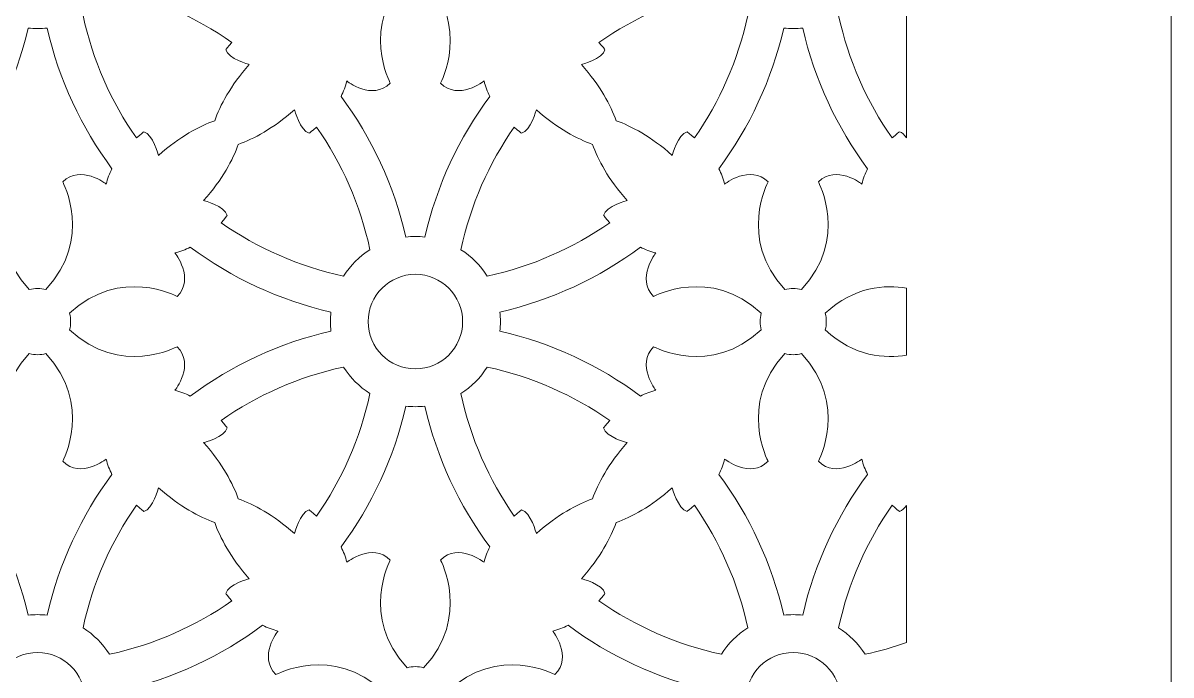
# Model space of a CAD drawing. Header units: centimetres. Extents: x -9.3 to 7.4, y -14.2 to 13.8.
# Drawn here: x 3.505 to 7.376, y 6.289 to 8.485 of the extents above; entities that cross this region are included whole.
import ezdxf

# ---------------------------------------------------------------- set-up
doc = ezdxf.new("R2010")
doc.units = ezdxf.units.CM
doc.header["$MEASUREMENT"] = 0
doc.layers.add('layer 1', color=7, linetype='Continuous')

msp = doc.modelspace()

# ---------------------------------------------------------------- linework, layer by layer
at = {"layer": 'layer 1', "color": 242, "lineweight": 9}
for points, knots in [([(7.37552, 13.84713), (4.82831, 13.84713), (2.28109, 13.84713), (-0.26612, 13.84713), (-0.26612, 13.84713), (-0.26612, 5.33379), (-0.26612, -3.17955), (-0.26612, -11.69289), (-0.26612, -11.69289), (-0.26609, -11.69289), (-0.26607, -11.69289), (-0.26605, -11.69289), (-0.26605, -11.69289), (-0.26605, -12.51932), (-0.26605, -13.34575), (-0.26605, -14.17218), (-0.26605, -14.17218), (0.03112, -14.17218), (0.32829, -14.17218), (0.62547, -14.17218), (0.62547, -14.17218), (0.62547, -14.04482), (0.62547, -13.91746), (0.62547, -13.79009), (0.62547, -13.79009), (0.93981, -13.79009), (1.25416, -13.79009), (1.56851, -13.79009), (1.56851, -13.79009), (1.56851, -13.54122), (1.56851, -13.29235), (1.56851, -13.04347), (1.56851, -13.04347), (1.69568, -13.04094), (1.82285, -13.0384), (1.95002, -13.03586), (1.95002, -13.03586), (1.97261, -13.10026), (2.0022, -13.1561), (2.05134, -13.20539), (2.05134, -13.20539), (2.09946, -13.25366), (2.14918, -13.28349), (2.20758, -13.29707), (2.20758, -13.29707), (2.28487, -13.31504), (2.3665, -13.30722), (2.42855, -13.25309), (2.42855, -13.25309), (2.48859, -13.20069), (2.52323, -13.11678), (2.53568, -13.03673), (2.53568, -13.03673), (2.57121, -13.04032), (2.60143, -13.03949), (2.62993, -13.03541), (2.62993, -13.03541), (2.77215, -13.01506), (2.83933, -12.92507), (2.85133, -12.78937), (2.85133, -12.78937), (2.85428, -12.75611), (2.85193, -12.72328), (2.84137, -12.69438), (2.84137, -12.69438), (2.84361, -12.69494), (2.84584, -12.6955), (2.84807, -12.69605), (2.84807, -12.69605), (2.89827, -12.71341), (2.94845, -12.73076), (2.99864, -12.74811), (2.99864, -12.74811), (3.02875, -13.05564), (3.26623, -13.29507), (3.55473, -13.29507), (3.55473, -13.29507), (3.84323, -13.29507), (4.08071, -13.05564), (4.11083, -12.74811), (4.11083, -12.74811), (4.16101, -12.73076), (4.2112, -12.71341), (4.26138, -12.69605), (4.26138, -12.69605), (4.26362, -12.6955), (4.26586, -12.69494), (4.26808, -12.69438), (4.26808, -12.69438), (4.25752, -12.72328), (4.25518, -12.75611), (4.25812, -12.78937), (4.25812, -12.78937), (4.27013, -12.92507), (4.33731, -13.01506), (4.47953, -13.03541), (4.47953, -13.03541), (4.50803, -13.03949), (4.53825, -13.04032), (4.57378, -13.03673), (4.57378, -13.03673), (4.58622, -13.11678), (4.62087, -13.20069), (4.68092, -13.25309), (4.68092, -13.25309), (4.74297, -13.30722), (4.82459, -13.31504), (4.90189, -13.29707), (4.90189, -13.29707), (4.96028, -13.28349), (5.01001, -13.25366), (5.05812, -13.20539), (5.05812, -13.20539), (5.10726, -13.1561), (5.13685, -13.10026), (5.15944, -13.03586), (5.15944, -13.03586), (5.28661, -13.0384), (5.41378, -13.04094), (5.54095, -13.04347), (5.54095, -13.04347), (5.54095, -13.29235), (5.54095, -13.54122), (5.54095, -13.79009), (5.54095, -13.79009), (5.8553, -13.79009), (6.16965, -13.79009), (6.48399, -13.79009), (6.48399, -13.79009), (6.48399, -13.91746), (6.48399, -14.04482), (6.48399, -14.17218), (6.48399, -14.17218), (6.78116, -14.17218), (7.07834, -14.17218), (7.37552, -14.17218), (7.37552, -14.17218), (7.37552, -13.34575), (7.37552, -12.51932), (7.37552, -11.69289), (7.37552, -11.69289), (7.37552, -3.17955), (7.37552, 5.33379), (7.37552, 13.84713)], [0, 0, 0, 0, 0.027027, 0.027027, 0.027027, 0.027027, 0.0540541, 0.0540541, 0.0540541, 0.0540541, 0.0810811, 0.0810811, 0.0810811, 0.0810811, 0.1081081, 0.1081081, 0.1081081, 0.1081081, 0.1351351, 0.1351351, 0.1351351, 0.1351351, 0.1621622, 0.1621622, 0.1621622, 0.1621622, 0.1891892, 0.1891892, 0.1891892, 0.1891892, 0.2162162, 0.2162162, 0.2162162, 0.2162162, 0.2432432, 0.2432432, 0.2432432, 0.2432432, 0.2702703, 0.2702703, 0.2702703, 0.2702703, 0.2972973, 0.2972973, 0.2972973, 0.2972973, 0.3243243, 0.3243243, 0.3243243, 0.3243243, 0.3513514, 0.3513514, 0.3513514, 0.3513514, 0.3783784, 0.3783784, 0.3783784, 0.3783784, 0.4054054, 0.4054054, 0.4054054, 0.4054054, 0.4324324, 0.4324324, 0.4324324, 0.4324324, 0.4594595, 0.4594595, 0.4594595, 0.4594595, 0.4864865, 0.4864865, 0.4864865, 0.4864865, 0.5135135, 0.5135135, 0.5135135, 0.5135135, 0.5405405, 0.5405405, 0.5405405, 0.5405405, 0.5675676, 0.5675676, 0.5675676, 0.5675676, 0.5945946, 0.5945946, 0.5945946, 0.5945946, 0.6216216, 0.6216216, 0.6216216, 0.6216216, 0.6486486, 0.6486486, 0.6486486, 0.6486486, 0.6756757, 0.6756757, 0.6756757, 0.6756757, 0.7027027, 0.7027027, 0.7027027, 0.7027027, 0.7297297, 0.7297297, 0.7297297, 0.7297297, 0.7567568, 0.7567568, 0.7567568, 0.7567568, 0.7837838, 0.7837838, 0.7837838, 0.7837838, 0.8108108, 0.8108108, 0.8108108, 0.8108108, 0.8378378, 0.8378378, 0.8378378, 0.8378378, 0.8648649, 0.8648649, 0.8648649, 0.8648649, 0.8918919, 0.8918919, 0.8918919, 0.8918919, 0.9189189, 0.9189189, 0.9189189, 0.9189189, 0.9459459, 0.9459459, 0.9459459, 0.9459459, 1, 1, 1, 1]), ([(5.07911, 8.23783), (4.97584, 8.09891), (4.90019, 7.9382), (4.86035, 7.76387), (4.86035, 7.76387), (4.84983, 7.76505), (4.83914, 7.76567), (4.8283, 7.76567), (4.8283, 7.76567), (4.81747, 7.76567), (4.80678, 7.76505), (4.79626, 7.76387), (4.79626, 7.76387), (4.75642, 7.9382), (4.68077, 8.09889), (4.57752, 8.23783), (4.57752, 8.23783), (4.58585, 8.25405), (4.59271, 8.27137), (4.597, 8.28953), (4.597, 8.28953), (4.597, 8.28953), (4.68315, 8.22172), (4.7436, 8.2822), (4.7436, 8.2822), (4.7436, 8.2822), (4.64017, 8.47344), (4.80043, 8.64474), (4.80043, 8.64474), (4.81871, 8.64005), (4.8379, 8.64002), (4.85617, 8.64471), (4.85617, 8.64471), (5.01641, 8.47341), (4.91299, 8.2822), (4.91299, 8.2822), (4.91299, 8.2822), (4.97346, 8.22172), (5.0596, 8.28953), (5.0596, 8.28953), (5.0596, 8.28953), (5.06389, 8.27138), (5.07076, 8.25405), (5.07911, 8.23783)], [0, 0, 0, 0, 0.0833333, 0.0833333, 0.0833333, 0.0833333, 0.1666667, 0.1666667, 0.1666667, 0.1666667, 0.25, 0.25, 0.25, 0.25, 0.3333333, 0.3333333, 0.3333333, 0.3333333, 0.4166667, 0.4166667, 0.4166667, 0.4166667, 0.5, 0.5, 0.5, 0.5, 0.5833333, 0.5833333, 0.5833333, 0.5833333, 0.6666667, 0.6666667, 0.6666667, 0.6666667, 0.75, 0.75, 0.75, 0.75, 0.8333333, 0.8333333, 0.8333333, 0.8333333, 1, 1, 1, 1]), ([(4.2098, 8.41959), (4.08748, 8.50497), (3.94771, 8.56709), (3.79691, 8.59956), (3.79691, 8.59956), (3.77418, 8.5637), (3.74371, 8.53324), (3.70787, 8.51051), (3.70787, 8.51051), (3.74032, 8.35972), (3.80244, 8.21995), (3.88782, 8.09761), (3.88782, 8.09761), (3.90238, 8.11083), (3.91245, 8.11821), (3.91245, 8.11821), (3.91245, 8.11821), (3.94361, 8.11088), (3.96237, 8.03895), (3.96237, 8.03895), (3.96237, 8.03895), (4.03444, 8.10301), (4.1007, 8.13735), (4.15166, 8.15575), (4.15166, 8.15575), (4.17006, 8.20671), (4.20439, 8.27297), (4.26844, 8.34504), (4.26844, 8.34504), (4.26844, 8.34504), (4.19653, 8.3638), (4.1892, 8.39496), (4.1892, 8.39496), (4.1892, 8.39496), (4.19658, 8.40504), (4.2098, 8.41959)], [0, 0, 0, 0, 0.1, 0.1, 0.1, 0.1, 0.2, 0.2, 0.2, 0.2, 0.3, 0.3, 0.3, 0.3, 0.4, 0.4, 0.4, 0.4, 0.5, 0.5, 0.5, 0.5, 0.6, 0.6, 0.6, 0.6, 0.7, 0.7, 0.7, 0.7, 0.8, 0.8, 0.8, 0.8, 1, 1, 1, 1]), ([(5.44682, 8.41959), (5.56914, 8.50497), (5.70892, 8.56709), (5.85969, 8.59956), (5.85969, 8.59956), (5.88242, 8.5637), (5.9129, 8.53324), (5.94874, 8.51051), (5.94874, 8.51051), (5.91628, 8.35971), (5.85417, 8.21995), (5.76879, 8.09761), (5.76879, 8.09761), (5.75422, 8.11083), (5.74416, 8.11821), (5.74416, 8.11821), (5.74416, 8.11821), (5.71301, 8.11088), (5.69422, 8.03895), (5.69422, 8.03895), (5.69422, 8.03895), (5.62217, 8.10301), (5.55592, 8.13735), (5.50497, 8.15575), (5.50497, 8.15575), (5.48656, 8.20671), (5.45221, 8.27297), (5.38816, 8.34504), (5.38816, 8.34504), (5.38816, 8.34504), (5.46009, 8.3638), (5.46742, 8.39496), (5.46742, 8.39496), (5.46742, 8.39496), (5.46004, 8.40504), (5.44682, 8.41959)], [0, 0, 0, 0, 0.1, 0.1, 0.1, 0.1, 0.2, 0.2, 0.2, 0.2, 0.3, 0.3, 0.3, 0.3, 0.4, 0.4, 0.4, 0.4, 0.5, 0.5, 0.5, 0.5, 0.6, 0.6, 0.6, 0.6, 0.7, 0.7, 0.7, 0.7, 0.8, 0.8, 0.8, 0.8, 1, 1, 1, 1]), ([(6.484, 8.09815), (6.484, 8.2521), (6.484, 8.40602), (6.484, 8.55994), (6.484, 8.55994), (6.43861, 8.57599), (6.39191, 8.58926), (6.34412, 8.59956), (6.34412, 8.59956), (6.32141, 8.5637), (6.29094, 8.53324), (6.25508, 8.51051), (6.25508, 8.51051), (6.28753, 8.35972), (6.34966, 8.21995), (6.43504, 8.09761), (6.43504, 8.09761), (6.4496, 8.11083), (6.45966, 8.11821), (6.45966, 8.11821), (6.45966, 8.11821), (6.46892, 8.11604), (6.4771, 8.10816), (6.484, 8.09815)], [0, 0, 0, 0, 0.1428571, 0.1428571, 0.1428571, 0.1428571, 0.2857143, 0.2857143, 0.2857143, 0.2857143, 0.4285714, 0.4285714, 0.4285714, 0.4285714, 0.5714286, 0.5714286, 0.5714286, 0.5714286, 0.7142857, 0.7142857, 0.7142857, 0.7142857, 1, 1, 1, 1]), ([(3.30389, 7.99398), (3.40714, 8.13294), (3.48278, 8.29361), (3.52263, 8.46795), (3.52263, 8.46795), (3.53315, 8.46676), (3.54385, 8.46614), (3.55469, 8.46614), (3.55469, 8.46614), (3.56554, 8.46614), (3.57624, 8.46676), (3.58678, 8.46795), (3.58678, 8.46795), (3.62661, 8.29362), (3.70227, 8.13294), (3.80551, 7.99398), (3.80551, 7.99398), (3.79716, 7.97777), (3.7903, 7.96044), (3.786, 7.94228), (3.786, 7.94228), (3.786, 7.94228), (3.69986, 8.01009), (3.63939, 7.9496), (3.63939, 7.9496), (3.63939, 7.9496), (3.74283, 7.7584), (3.58258, 7.58706), (3.58258, 7.58706), (3.56431, 7.59176), (3.54511, 7.59176), (3.52684, 7.58707), (3.52684, 7.58707), (3.36657, 7.75838), (3.47003, 7.9496), (3.47003, 7.9496), (3.47003, 7.9496), (3.40954, 8.01009), (3.32341, 7.94228), (3.32341, 7.94228), (3.32341, 7.94228), (3.31911, 7.96044), (3.31224, 7.97777), (3.30389, 7.99398)], [0, 0, 0, 0, 0.0833333, 0.0833333, 0.0833333, 0.0833333, 0.1666667, 0.1666667, 0.1666667, 0.1666667, 0.25, 0.25, 0.25, 0.25, 0.3333333, 0.3333333, 0.3333333, 0.3333333, 0.4166667, 0.4166667, 0.4166667, 0.4166667, 0.5, 0.5, 0.5, 0.5, 0.5833333, 0.5833333, 0.5833333, 0.5833333, 0.6666667, 0.6666667, 0.6666667, 0.6666667, 0.75, 0.75, 0.75, 0.75, 0.8333333, 0.8333333, 0.8333333, 0.8333333, 1, 1, 1, 1]), ([(6.35272, 7.99398), (6.24947, 8.13294), (6.17382, 8.29362), (6.13399, 8.46795), (6.13399, 8.46795), (6.12344, 8.46676), (6.11276, 8.46614), (6.10192, 8.46614), (6.10192, 8.46614), (6.09106, 8.46614), (6.08037, 8.46676), (6.06983, 8.46795), (6.06983, 8.46795), (6.03, 8.29361), (5.95434, 8.13294), (5.8511, 7.99398), (5.8511, 7.99398), (5.85946, 7.97777), (5.86631, 7.96044), (5.87061, 7.94228), (5.87061, 7.94228), (5.87061, 7.94228), (5.95675, 8.01009), (6.01723, 7.9496), (6.01723, 7.9496), (6.01723, 7.9496), (5.91378, 7.75838), (6.07406, 7.58707), (6.07406, 7.58707), (6.09231, 7.59176), (6.11152, 7.59176), (6.12978, 7.58706), (6.12978, 7.58706), (6.29004, 7.7584), (6.18659, 7.9496), (6.18659, 7.9496), (6.18659, 7.9496), (6.24707, 8.01009), (6.3332, 7.94228), (6.3332, 7.94228), (6.3332, 7.94228), (6.3375, 7.96044), (6.34437, 7.97777), (6.35272, 7.99398)], [0, 0, 0, 0, 0.0833333, 0.0833333, 0.0833333, 0.0833333, 0.1666667, 0.1666667, 0.1666667, 0.1666667, 0.25, 0.25, 0.25, 0.25, 0.3333333, 0.3333333, 0.3333333, 0.3333333, 0.4166667, 0.4166667, 0.4166667, 0.4166667, 0.5, 0.5, 0.5, 0.5, 0.5833333, 0.5833333, 0.5833333, 0.5833333, 0.6666667, 0.6666667, 0.6666667, 0.6666667, 0.75, 0.75, 0.75, 0.75, 0.8333333, 0.8333333, 0.8333333, 0.8333333, 1, 1, 1, 1]), ([(4.5861, 7.63225), (4.60883, 7.66811), (4.6393, 7.6986), (4.67517, 7.72132), (4.67517, 7.72132), (4.6427, 7.87212), (4.58058, 8.01188), (4.4952, 8.1342), (4.4952, 8.1342), (4.48063, 8.12099), (4.47056, 8.1136), (4.47056, 8.1136), (4.47056, 8.1136), (4.4394, 8.12093), (4.42064, 8.19285), (4.42064, 8.19285), (4.42064, 8.19285), (4.34857, 8.12881), (4.28231, 8.09445), (4.23137, 8.07604), (4.23137, 8.07604), (4.21295, 8.02509), (4.1786, 7.95884), (4.11455, 7.88679), (4.11455, 7.88679), (4.11455, 7.88679), (4.18648, 7.86801), (4.19381, 7.83685), (4.19381, 7.83685), (4.19381, 7.83685), (4.18643, 7.82679), (4.17321, 7.81222), (4.17321, 7.81222), (4.29554, 7.72684), (4.43531, 7.66471), (4.5861, 7.63225)], [0, 0, 0, 0, 0.1, 0.1, 0.1, 0.1, 0.2, 0.2, 0.2, 0.2, 0.3, 0.3, 0.3, 0.3, 0.4, 0.4, 0.4, 0.4, 0.5, 0.5, 0.5, 0.5, 0.6, 0.6, 0.6, 0.6, 0.7, 0.7, 0.7, 0.7, 0.8, 0.8, 0.8, 0.8, 1, 1, 1, 1]), ([(5.07052, 7.63225), (5.04778, 7.66811), (5.01731, 7.6986), (4.98145, 7.72132), (4.98145, 7.72132), (5.01391, 7.87212), (5.07604, 8.01188), (5.16142, 8.1342), (5.16142, 8.1342), (5.17597, 8.12097), (5.18605, 8.1136), (5.18605, 8.1136), (5.18605, 8.1136), (5.21721, 8.12093), (5.23599, 8.19285), (5.23599, 8.19285), (5.23599, 8.19285), (5.30804, 8.12881), (5.3743, 8.09445), (5.42526, 8.07604), (5.42526, 8.07604), (5.44367, 8.02509), (5.478, 7.95884), (5.54205, 7.88679), (5.54205, 7.88679), (5.54205, 7.88679), (5.47013, 7.86801), (5.4628, 7.83685), (5.4628, 7.83685), (5.4628, 7.83685), (5.47017, 7.82679), (5.4834, 7.81222), (5.4834, 7.81222), (5.36107, 7.72684), (5.2213, 7.66471), (5.07052, 7.63225)], [0, 0, 0, 0, 0.1, 0.1, 0.1, 0.1, 0.2, 0.2, 0.2, 0.2, 0.3, 0.3, 0.3, 0.3, 0.4, 0.4, 0.4, 0.4, 0.5, 0.5, 0.5, 0.5, 0.6, 0.6, 0.6, 0.6, 0.7, 0.7, 0.7, 0.7, 0.8, 0.8, 0.8, 0.8, 1, 1, 1, 1]), ([(4.06958, 7.72992), (4.20852, 7.62665), (4.36921, 7.55099), (4.54354, 7.51116), (4.54354, 7.51116), (4.54236, 7.50063), (4.54174, 7.48993), (4.54174, 7.47911), (4.54174, 7.47911), (4.54174, 7.46827), (4.54236, 7.45757), (4.54354, 7.44705), (4.54354, 7.44705), (4.36921, 7.40721), (4.20852, 7.33156), (4.06958, 7.22829), (4.06958, 7.22829), (4.05338, 7.23664), (4.03604, 7.24351), (4.01788, 7.24781), (4.01788, 7.24781), (4.01788, 7.24781), (4.08567, 7.33394), (4.0252, 7.39442), (4.0252, 7.39442), (4.0252, 7.39442), (3.83399, 7.29097), (3.66267, 7.45124), (3.66267, 7.45124), (3.66736, 7.4695), (3.66737, 7.4887), (3.66269, 7.50696), (3.66269, 7.50696), (3.83399, 7.66723), (4.0252, 7.56379), (4.0252, 7.56379), (4.0252, 7.56379), (4.08567, 7.62426), (4.01788, 7.7104), (4.01788, 7.7104), (4.01788, 7.7104), (4.03604, 7.7147), (4.05338, 7.72155), (4.06958, 7.72992)], [0, 0, 0, 0, 0.0833333, 0.0833333, 0.0833333, 0.0833333, 0.1666667, 0.1666667, 0.1666667, 0.1666667, 0.25, 0.25, 0.25, 0.25, 0.3333333, 0.3333333, 0.3333333, 0.3333333, 0.4166667, 0.4166667, 0.4166667, 0.4166667, 0.5, 0.5, 0.5, 0.5, 0.5833333, 0.5833333, 0.5833333, 0.5833333, 0.6666667, 0.6666667, 0.6666667, 0.6666667, 0.75, 0.75, 0.75, 0.75, 0.8333333, 0.8333333, 0.8333333, 0.8333333, 1, 1, 1, 1]), ([(5.58703, 7.72992), (5.44809, 7.62665), (5.2874, 7.55099), (5.11306, 7.51116), (5.11306, 7.51116), (5.11425, 7.50063), (5.11487, 7.48993), (5.11487, 7.47911), (5.11487, 7.47911), (5.11487, 7.46827), (5.11425, 7.45757), (5.11306, 7.44705), (5.11306, 7.44705), (5.2874, 7.40721), (5.44808, 7.33156), (5.58703, 7.22829), (5.58703, 7.22829), (5.60324, 7.23664), (5.62057, 7.24351), (5.63873, 7.24781), (5.63873, 7.24781), (5.63873, 7.24781), (5.57093, 7.33394), (5.63141, 7.39443), (5.63141, 7.39443), (5.63141, 7.39443), (5.82263, 7.29097), (5.99395, 7.45124), (5.99395, 7.45124), (5.98925, 7.4695), (5.98926, 7.48872), (5.99395, 7.50698), (5.99395, 7.50698), (5.82261, 7.66724), (5.63141, 7.56379), (5.63141, 7.56379), (5.63141, 7.56379), (5.57093, 7.62426), (5.63873, 7.7104), (5.63873, 7.7104), (5.63873, 7.7104), (5.62057, 7.7147), (5.60324, 7.72155), (5.58703, 7.72992)], [0, 0, 0, 0, 0.0833333, 0.0833333, 0.0833333, 0.0833333, 0.1666667, 0.1666667, 0.1666667, 0.1666667, 0.25, 0.25, 0.25, 0.25, 0.3333333, 0.3333333, 0.3333333, 0.3333333, 0.4166667, 0.4166667, 0.4166667, 0.4166667, 0.5, 0.5, 0.5, 0.5, 0.5833333, 0.5833333, 0.5833333, 0.5833333, 0.6666667, 0.6666667, 0.6666667, 0.6666667, 0.75, 0.75, 0.75, 0.75, 0.8333333, 0.8333333, 0.8333333, 0.8333333, 1, 1, 1, 1]), ([(4.8283, 7.63831), (4.91623, 7.63831), (4.9875, 7.56702), (4.9875, 7.47911), (4.9875, 7.47911), (4.9875, 7.3912), (4.91623, 7.3199), (4.8283, 7.3199), (4.8283, 7.3199), (4.7404, 7.3199), (4.6691, 7.3912), (4.6691, 7.47911), (4.6691, 7.47911), (4.6691, 7.56702), (4.7404, 7.63831), (4.8283, 7.63831)], [0, 0, 0, 0, 0.2, 0.2, 0.2, 0.2, 0.4, 0.4, 0.4, 0.4, 0.6, 0.6, 0.6, 0.6, 1, 1, 1, 1]), ([(6.484, 7.36639), (6.484, 7.44153), (6.484, 7.51668), (6.484, 7.59182), (6.484, 7.59182), (6.4125, 7.60402), (6.30794, 7.59867), (6.2099, 7.50696), (6.2099, 7.50696), (6.21459, 7.4887), (6.21456, 7.4695), (6.20987, 7.45124), (6.20987, 7.45124), (6.30794, 7.35951), (6.41248, 7.35418), (6.484, 7.36639)], [0, 0, 0, 0, 0.2, 0.2, 0.2, 0.2, 0.4, 0.4, 0.4, 0.4, 0.6, 0.6, 0.6, 0.6, 1, 1, 1, 1]), ([(3.55469, 6.49206), (3.54385, 6.49206), (3.53315, 6.49144), (3.52263, 6.49026), (3.52263, 6.49026), (3.48278, 6.66459), (3.40716, 6.82527), (3.30389, 6.96422), (3.30389, 6.96422), (3.31224, 6.98043), (3.31911, 6.99777), (3.32341, 7.01592), (3.32341, 7.01592), (3.32341, 7.01592), (3.40954, 6.94811), (3.47002, 7.00861), (3.47002, 7.00861), (3.47002, 7.00861), (3.36658, 7.1998), (3.52684, 7.37112), (3.52684, 7.37112), (3.54511, 7.36642), (3.5643, 7.36644), (3.58256, 7.37114), (3.58256, 7.37114), (3.74284, 7.19981), (3.63939, 7.00861), (3.63939, 7.00861), (3.63939, 7.00861), (3.69986, 6.94811), (3.786, 7.01592), (3.786, 7.01592), (3.786, 7.01592), (3.7903, 6.99777), (3.79716, 6.98043), (3.80551, 6.96422), (3.80551, 6.96422), (3.70227, 6.82527), (3.62661, 6.66459), (3.58678, 6.49026), (3.58678, 6.49026), (3.57624, 6.49144), (3.56554, 6.49206), (3.55469, 6.49206)], [0, 0, 0, 0, 0.0833333, 0.0833333, 0.0833333, 0.0833333, 0.1666667, 0.1666667, 0.1666667, 0.1666667, 0.25, 0.25, 0.25, 0.25, 0.3333333, 0.3333333, 0.3333333, 0.3333333, 0.4166667, 0.4166667, 0.4166667, 0.4166667, 0.5, 0.5, 0.5, 0.5, 0.5833333, 0.5833333, 0.5833333, 0.5833333, 0.6666667, 0.6666667, 0.6666667, 0.6666667, 0.75, 0.75, 0.75, 0.75, 0.8333333, 0.8333333, 0.8333333, 0.8333333, 1, 1, 1, 1]), ([(6.10192, 6.49206), (6.11276, 6.49206), (6.12344, 6.49144), (6.13399, 6.49026), (6.13399, 6.49026), (6.17382, 6.66459), (6.24947, 6.82527), (6.35272, 6.96422), (6.35272, 6.96422), (6.34437, 6.98043), (6.3375, 6.99777), (6.3332, 7.01592), (6.3332, 7.01592), (6.3332, 7.01592), (6.24707, 6.94811), (6.18661, 7.00861), (6.18661, 7.00861), (6.18661, 7.00861), (6.29005, 7.19981), (6.12978, 7.37114), (6.12978, 7.37114), (6.11151, 7.36644), (6.09231, 7.36642), (6.07405, 7.37112), (6.07405, 7.37112), (5.9138, 7.1998), (6.01722, 7.00861), (6.01722, 7.00861), (6.01722, 7.00861), (5.95675, 6.94811), (5.87061, 7.01592), (5.87061, 7.01592), (5.87061, 7.01592), (5.86631, 6.99777), (5.85946, 6.98043), (5.8511, 6.96422), (5.8511, 6.96422), (5.95436, 6.82527), (6.03, 6.66459), (6.06983, 6.49026), (6.06983, 6.49026), (6.08037, 6.49144), (6.09106, 6.49206), (6.10192, 6.49206)], [0, 0, 0, 0, 0.0833333, 0.0833333, 0.0833333, 0.0833333, 0.1666667, 0.1666667, 0.1666667, 0.1666667, 0.25, 0.25, 0.25, 0.25, 0.3333333, 0.3333333, 0.3333333, 0.3333333, 0.4166667, 0.4166667, 0.4166667, 0.4166667, 0.5, 0.5, 0.5, 0.5, 0.5833333, 0.5833333, 0.5833333, 0.5833333, 0.6666667, 0.6666667, 0.6666667, 0.6666667, 0.75, 0.75, 0.75, 0.75, 0.8333333, 0.8333333, 0.8333333, 0.8333333, 1, 1, 1, 1]), ([(4.5861, 7.32595), (4.60883, 7.29007), (4.6393, 7.2596), (4.67517, 7.23688), (4.67517, 7.23688), (4.6427, 7.08609), (4.58058, 6.94633), (4.4952, 6.82398), (4.4952, 6.82398), (4.48063, 6.83722), (4.47056, 6.84461), (4.47056, 6.84461), (4.47056, 6.84461), (4.4394, 6.83728), (4.42064, 6.76537), (4.42064, 6.76537), (4.42064, 6.76537), (4.34857, 6.8294), (4.28232, 6.86374), (4.23137, 6.88216), (4.23137, 6.88216), (4.21295, 6.93312), (4.1786, 6.99937), (4.11455, 7.07143), (4.11455, 7.07143), (4.11455, 7.07143), (4.18648, 7.09019), (4.19381, 7.12135), (4.19381, 7.12135), (4.19381, 7.12135), (4.18643, 7.13142), (4.17321, 7.14598), (4.17321, 7.14598), (4.29554, 7.23136), (4.43531, 7.2935), (4.5861, 7.32595)], [0, 0, 0, 0, 0.1, 0.1, 0.1, 0.1, 0.2, 0.2, 0.2, 0.2, 0.3, 0.3, 0.3, 0.3, 0.4, 0.4, 0.4, 0.4, 0.5, 0.5, 0.5, 0.5, 0.6, 0.6, 0.6, 0.6, 0.7, 0.7, 0.7, 0.7, 0.8, 0.8, 0.8, 0.8, 1, 1, 1, 1]), ([(5.07052, 7.32595), (5.04778, 7.29007), (5.01731, 7.2596), (4.98145, 7.23688), (4.98145, 7.23688), (5.01391, 7.08609), (5.07604, 6.94633), (5.16142, 6.824), (5.16142, 6.824), (5.17597, 6.83722), (5.18605, 6.84461), (5.18605, 6.84461), (5.18605, 6.84461), (5.21721, 6.83728), (5.23599, 6.76537), (5.23599, 6.76537), (5.23599, 6.76537), (5.30804, 6.8294), (5.3743, 6.86374), (5.42526, 6.88214), (5.42526, 6.88214), (5.44367, 6.93312), (5.478, 6.99937), (5.54205, 7.07143), (5.54205, 7.07143), (5.54205, 7.07143), (5.47013, 7.09019), (5.4628, 7.12135), (5.4628, 7.12135), (5.4628, 7.12135), (5.47017, 7.13142), (5.4834, 7.14598), (5.4834, 7.14598), (5.36107, 7.23136), (5.2213, 7.2935), (5.07052, 7.32595)], [0, 0, 0, 0, 0.1, 0.1, 0.1, 0.1, 0.2, 0.2, 0.2, 0.2, 0.3, 0.3, 0.3, 0.3, 0.4, 0.4, 0.4, 0.4, 0.5, 0.5, 0.5, 0.5, 0.6, 0.6, 0.6, 0.6, 0.7, 0.7, 0.7, 0.7, 0.8, 0.8, 0.8, 0.8, 1, 1, 1, 1]), ([(5.07911, 6.72036), (4.97584, 6.85932), (4.90019, 7.02), (4.86035, 7.19434), (4.86035, 7.19434), (4.84983, 7.19317), (4.83914, 7.19254), (4.8283, 7.19254), (4.8283, 7.19254), (4.81747, 7.19254), (4.80678, 7.19317), (4.79626, 7.19434), (4.79626, 7.19434), (4.75642, 7.02), (4.68077, 6.8593), (4.57752, 6.72036), (4.57752, 6.72036), (4.58585, 6.70416), (4.59271, 6.68684), (4.597, 6.66868), (4.597, 6.66868), (4.597, 6.66868), (4.68315, 6.73649), (4.74362, 6.67599), (4.74362, 6.67599), (4.74362, 6.67599), (4.64017, 6.48479), (4.80043, 6.31346), (4.80043, 6.31346), (4.8187, 6.31816), (4.8379, 6.31816), (4.85616, 6.31346), (4.85616, 6.31346), (5.01644, 6.48477), (4.91297, 6.67601), (4.91297, 6.67601), (4.91297, 6.67601), (4.97346, 6.73649), (5.0596, 6.66868), (5.0596, 6.66868), (5.0596, 6.66868), (5.06389, 6.68684), (5.07076, 6.70416), (5.07911, 6.72036)], [0, 0, 0, 0, 0.0833333, 0.0833333, 0.0833333, 0.0833333, 0.1666667, 0.1666667, 0.1666667, 0.1666667, 0.25, 0.25, 0.25, 0.25, 0.3333333, 0.3333333, 0.3333333, 0.3333333, 0.4166667, 0.4166667, 0.4166667, 0.4166667, 0.5, 0.5, 0.5, 0.5, 0.5833333, 0.5833333, 0.5833333, 0.5833333, 0.6666667, 0.6666667, 0.6666667, 0.6666667, 0.75, 0.75, 0.75, 0.75, 0.8333333, 0.8333333, 0.8333333, 0.8333333, 1, 1, 1, 1]), ([(4.2098, 6.53861), (4.08748, 6.45323), (3.94771, 6.39111), (3.79691, 6.35865), (3.79691, 6.35865), (3.77418, 6.39451), (3.74371, 6.42497), (3.70787, 6.4477), (3.70787, 6.4477), (3.74032, 6.59849), (3.80244, 6.73826), (3.88782, 6.86059), (3.88782, 6.86059), (3.90238, 6.84736), (3.91245, 6.83999), (3.91245, 6.83999), (3.91245, 6.83999), (3.94361, 6.84732), (3.96237, 6.91923), (3.96237, 6.91923), (3.96237, 6.91923), (4.03444, 6.8552), (4.1007, 6.82086), (4.15164, 6.80244), (4.15164, 6.80244), (4.17006, 6.75148), (4.20439, 6.68524), (4.26844, 6.61317), (4.26844, 6.61317), (4.26844, 6.61317), (4.19653, 6.59441), (4.1892, 6.56325), (4.1892, 6.56325), (4.1892, 6.56325), (4.19658, 6.55318), (4.2098, 6.53861)], [0, 0, 0, 0, 0.1, 0.1, 0.1, 0.1, 0.2, 0.2, 0.2, 0.2, 0.3, 0.3, 0.3, 0.3, 0.4, 0.4, 0.4, 0.4, 0.5, 0.5, 0.5, 0.5, 0.6, 0.6, 0.6, 0.6, 0.7, 0.7, 0.7, 0.7, 0.8, 0.8, 0.8, 0.8, 1, 1, 1, 1]), ([(5.44681, 6.53861), (5.56914, 6.45323), (5.70892, 6.39111), (5.85969, 6.35865), (5.85969, 6.35865), (5.88242, 6.39451), (5.9129, 6.42497), (5.94874, 6.4477), (5.94874, 6.4477), (5.91628, 6.59849), (5.85417, 6.73826), (5.76879, 6.86059), (5.76879, 6.86059), (5.75422, 6.84736), (5.74416, 6.83999), (5.74416, 6.83999), (5.74416, 6.83999), (5.71301, 6.84732), (5.69422, 6.91923), (5.69422, 6.91923), (5.69422, 6.91923), (5.62217, 6.8552), (5.55592, 6.82086), (5.50497, 6.80244), (5.50497, 6.80244), (5.48656, 6.75149), (5.45221, 6.68524), (5.38816, 6.61317), (5.38816, 6.61317), (5.38816, 6.61317), (5.46009, 6.59441), (5.46741, 6.56325), (5.46741, 6.56325), (5.46741, 6.56325), (5.46004, 6.55318), (5.44681, 6.53861)], [0, 0, 0, 0, 0.1, 0.1, 0.1, 0.1, 0.2, 0.2, 0.2, 0.2, 0.3, 0.3, 0.3, 0.3, 0.4, 0.4, 0.4, 0.4, 0.5, 0.5, 0.5, 0.5, 0.6, 0.6, 0.6, 0.6, 0.7, 0.7, 0.7, 0.7, 0.8, 0.8, 0.8, 0.8, 1, 1, 1, 1]), ([(6.484, 6.39826), (6.484, 6.55219), (6.484, 6.70613), (6.484, 6.86005), (6.484, 6.86005), (6.4771, 6.85006), (6.46892, 6.84217), (6.45966, 6.83999), (6.45966, 6.83999), (6.45966, 6.83999), (6.4496, 6.84736), (6.43504, 6.86059), (6.43504, 6.86059), (6.34966, 6.73826), (6.28753, 6.59849), (6.25508, 6.4477), (6.25508, 6.4477), (6.29094, 6.42497), (6.32141, 6.39451), (6.34412, 6.35865), (6.34412, 6.35865), (6.39191, 6.36894), (6.43861, 6.38222), (6.484, 6.39826)], [0, 0, 0, 0, 0.1428571, 0.1428571, 0.1428571, 0.1428571, 0.2857143, 0.2857143, 0.2857143, 0.2857143, 0.4285714, 0.4285714, 0.4285714, 0.4285714, 0.5714286, 0.5714286, 0.5714286, 0.5714286, 0.7142857, 0.7142857, 0.7142857, 0.7142857, 1, 1, 1, 1]), ([(4.31343, 6.45629), (4.17448, 6.35304), (4.0138, 6.2774), (3.83947, 6.23757), (3.83947, 6.23757), (3.84063, 6.22703), (3.84127, 6.21634), (3.84127, 6.20551), (3.84127, 6.20551), (3.84127, 6.19467), (3.84063, 6.18397), (3.83947, 6.17343), (3.83947, 6.17343), (4.0138, 6.1336), (4.17448, 6.05795), (4.31343, 5.95469), (4.31343, 5.95469), (4.32965, 5.96304), (4.34696, 5.96991), (4.36513, 5.9742), (4.36513, 5.9742), (4.36513, 5.9742), (4.29732, 6.06034), (4.35781, 6.12081), (4.35781, 6.12081), (4.35781, 6.12081), (4.54902, 6.01737), (4.72034, 6.17764), (4.72034, 6.17764), (4.71565, 6.1959), (4.71562, 6.2151), (4.72031, 6.23336), (4.72031, 6.23336), (4.54901, 6.39362), (4.35779, 6.29019), (4.35779, 6.29019), (4.35779, 6.29019), (4.29732, 6.35065), (4.36513, 6.4368), (4.36513, 6.4368), (4.36513, 6.4368), (4.34696, 6.44109), (4.32965, 6.44796), (4.31343, 6.45629)], [0, 0, 0, 0, 0.0833333, 0.0833333, 0.0833333, 0.0833333, 0.1666667, 0.1666667, 0.1666667, 0.1666667, 0.25, 0.25, 0.25, 0.25, 0.3333333, 0.3333333, 0.3333333, 0.3333333, 0.4166667, 0.4166667, 0.4166667, 0.4166667, 0.5, 0.5, 0.5, 0.5, 0.5833333, 0.5833333, 0.5833333, 0.5833333, 0.6666667, 0.6666667, 0.6666667, 0.6666667, 0.75, 0.75, 0.75, 0.75, 0.8333333, 0.8333333, 0.8333333, 0.8333333, 1, 1, 1, 1]), ([(5.34318, 5.95469), (5.48213, 6.05795), (5.64281, 6.1336), (5.81715, 6.17343), (5.81715, 6.17343), (5.81597, 6.18397), (5.81535, 6.19467), (5.81535, 6.20551), (5.81535, 6.20551), (5.81535, 6.21634), (5.81597, 6.22703), (5.81715, 6.23757), (5.81715, 6.23757), (5.64281, 6.2774), (5.48213, 6.35304), (5.34318, 6.45629), (5.34318, 6.45629), (5.32698, 6.44796), (5.30964, 6.44109), (5.29148, 6.4368), (5.29148, 6.4368), (5.29148, 6.4368), (5.35929, 6.35065), (5.29881, 6.29019), (5.29881, 6.29019), (5.29881, 6.29019), (5.1076, 6.39364), (4.93629, 6.23336), (4.93629, 6.23336), (4.94096, 6.21511), (4.94097, 6.1959), (4.93629, 6.17764), (4.93629, 6.17764), (5.10759, 6.01736), (5.29881, 6.12082), (5.29881, 6.12082), (5.29881, 6.12082), (5.35929, 6.06034), (5.29148, 5.9742), (5.29148, 5.9742), (5.29148, 5.9742), (5.30964, 5.96991), (5.32698, 5.96304), (5.34318, 5.95469)], [0, 0, 0, 0, 0.0833333, 0.0833333, 0.0833333, 0.0833333, 0.1666667, 0.1666667, 0.1666667, 0.1666667, 0.25, 0.25, 0.25, 0.25, 0.3333333, 0.3333333, 0.3333333, 0.3333333, 0.4166667, 0.4166667, 0.4166667, 0.4166667, 0.5, 0.5, 0.5, 0.5, 0.5833333, 0.5833333, 0.5833333, 0.5833333, 0.6666667, 0.6666667, 0.6666667, 0.6666667, 0.75, 0.75, 0.75, 0.75, 0.8333333, 0.8333333, 0.8333333, 0.8333333, 1, 1, 1, 1]), ([(3.55469, 6.04629), (3.46678, 6.04629), (3.3955, 6.11758), (3.3955, 6.20551), (3.3955, 6.20551), (3.3955, 6.2934), (3.46678, 6.3647), (3.55469, 6.3647), (3.55469, 6.3647), (3.64261, 6.3647), (3.71391, 6.2934), (3.71391, 6.20551), (3.71391, 6.20551), (3.71391, 6.11758), (3.64261, 6.04629), (3.55469, 6.04629)], [0, 0, 0, 0, 0.2, 0.2, 0.2, 0.2, 0.4, 0.4, 0.4, 0.4, 0.6, 0.6, 0.6, 0.6, 1, 1, 1, 1]), ([(6.10192, 6.04629), (6.18981, 6.04629), (6.26111, 6.11758), (6.26111, 6.20551), (6.26111, 6.20551), (6.26111, 6.2934), (6.18981, 6.3647), (6.10192, 6.3647), (6.10192, 6.3647), (6.01399, 6.3647), (5.9427, 6.2934), (5.9427, 6.20551), (5.9427, 6.20551), (5.9427, 6.11758), (6.01399, 6.04629), (6.10192, 6.04629)], [0, 0, 0, 0, 0.2, 0.2, 0.2, 0.2, 0.4, 0.4, 0.4, 0.4, 0.6, 0.6, 0.6, 0.6, 1, 1, 1, 1])]:
    msp.add_open_spline(points, degree=3, knots=knots, dxfattribs=at)

doc.saveas('drawing.dxf')
